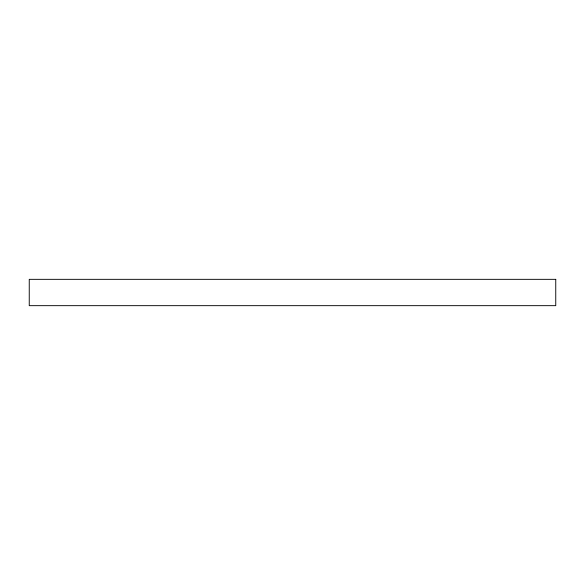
<?xml version="1.0" encoding="UTF-8"?>
<svg xmlns="http://www.w3.org/2000/svg" width="585" height="585" viewBox="0 0 585 585"><rect width="100%" height="100%" fill="white"/><g stroke="black" fill="none" stroke-linecap="round" stroke-linejoin="round"><path stroke-width="0.88" d="M555.75 279.337L29.25 279.337L29.25 305.662L555.75 305.662L555.75 279.337"/></g></svg>
